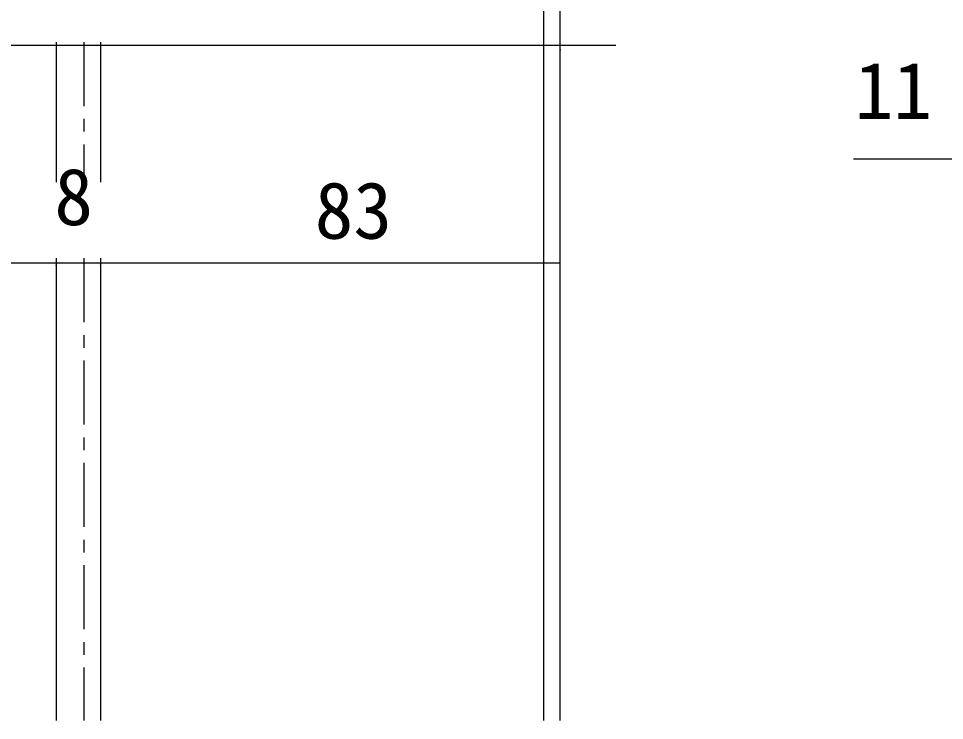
# Model space of a CAD drawing. Units: millimetres, scale not verified. Extents: x -800 to 800, y -554 to 554.
# Drawn here: x -405.4 to -238.3, y 166.6 to 293.3 of the extents above; entities that cross this region are included whole.
import ezdxf
from ezdxf.enums import TextEntityAlignment as Align

# ---------------------------------------------------------------- set-up
doc = ezdxf.new("R2010")
doc.units = ezdxf.units.MM
doc.header["$LTSCALE"] = 4
doc.linetypes.add('USER11', pattern=[4.619272, 2.886781, -0.577497, 0.577497, -0.577497])
doc.layers.add('2-0', color=7, linetype='Continuous', lineweight=25)
doc.styles.add('ＭＳ ゴシック', font='')
doc.styles.get('ＭＳ ゴシック').set_extended_font_data('MS Gothic')

msp = doc.modelspace()

# ---------------------------------------------------------------- linework, layer by layer
at = {"layer": '2-0'}
for p, q in [((-310.624, 250), (-310.624, 424.854)), ((-307.626, 250), (-307.626, 424.854)), ((-489.624, 288.508), (-297.625, 288.508)), ((-398.624, 289.046), (-398.624, 263.739)), ((-390.624, 289.046), (-390.624, 263.739)), ((-310.584, 287.64), (-310.584, 287.636)), ((-307.586, 287.64), (-307.585, 287.636)), ((-254.711, 267.943), (-136.767, 267.943)), ((-479.624, 249.205), (-307.626, 249.205)), ((-398.624, 249.999), (-398.624, 166.55)), ((-390.624, 249.999), (-390.624, 166.55)), ((-310.624, 166.551), (-310.624, 250)), ((-307.626, 166.551), (-307.626, 250)), ((-398.585, 248.686), (-398.585, 248.682)), ((-390.585, 248.686), (-390.584, 248.682))]:
    msp.add_line(p, q, dxfattribs=at)
at = {"layer": '2-0', "linetype": 'USER11'}
for p, q in [((-393.624, 289.046), (-393.624, 263.739)), ((-393.624, 249.999), (-393.624, 166.55))]:
    msp.add_line(p, q, dxfattribs=at)
at = {"layer": '2-0'}
for centre, radius, start, end in [((-310.629, 287.636), 0.0357, 176.86368, 183.13632), ((-310.629, 287.636), 0.0353, 164.31621, 170.33391), ((-310.631, 287.636), 0.0334, 170.33578, 176.68119), ((-310.624, 287.636), 0.0398, 182.98696, 188.83598), ((-310.624, 287.636), 0.0405, 188.83906, 194.52147), ((-310.627, 287.635), 0.0374, 158.61296, 164.3175), ((-310.623, 287.637), 0.0414, 194.52248, 200.03351), ((-310.625, 287.635), 0.0395, 153.18895, 158.61644), ((-310.622, 287.637), 0.0424, 200.03276, 205.384), ((-310.623, 287.634), 0.0415, 147.99327, 153.19382), ((-310.621, 287.637), 0.0432, 205.38184, 210.59811), ((-310.621, 287.638), 0.0439, 210.59491, 215.71121), ((-310.622, 287.633), 0.043, 142.96696, 147.99894), ((-310.621, 287.632), 0.0441, 138.04687, 142.97305), ((-310.62, 287.638), 0.0441, 215.70726, 220.76605), ((-310.621, 287.632), 0.0445, 133.16788, 138.05314), ((-310.621, 287.638), 0.044, 220.7616, 225.81061), ((-310.621, 287.632), 0.0443, 128.26434, 133.17417), ((-310.621, 287.637), 0.0433, 225.80588, 230.89625), ((-310.622, 287.633), 0.0434, 123.27096, 128.2705), ((-310.622, 287.636), 0.0422, 230.89146, 236.07603), ((-310.623, 287.635), 0.0407, 236.07148, 241.40286), ((-310.622, 287.634), 0.0419, 118.12406, 123.27677), ((-310.623, 287.636), 0.04, 112.76352, 118.12918), ((-310.623, 287.634), 0.039, 241.39893, 246.92682), ((-310.624, 287.638), 0.0379, 107.13619, 112.76742), ((-310.624, 287.632), 0.0371, 246.92406, 252.69157), ((-310.625, 287.64), 0.0358, 101.20105, 107.13811), ((-310.625, 287.63), 0.0352, 252.69067, 258.72916), ((-310.625, 287.642), 0.0339, 94.93645, 101.20006), ((-310.625, 287.628), 0.0336, 258.73093, 265.05365), ((-310.625, 287.641), 0.0349, 88.41011, 94.7463), ((-310.625, 287.63), 0.0349, 265.24313, 271.59418), ((-310.625, 287.633), 0.0427, 82.88488, 88.58275), ((-310.625, 287.637), 0.0425, 271.41494, 277.14461), ((-310.625, 287.633), 0.0421, 77.22644, 82.87995), ((-310.625, 287.636), 0.0415, 277.14969, 282.87773), ((-310.625, 287.634), 0.0418, 71.6405, 77.2228), ((-310.625, 287.636), 0.041, 282.88194, 288.57878), ((-310.625, 287.634), 0.0418, 66.1416, 71.63828), ((-310.625, 287.636), 0.0408, 288.58196, 294.22721), ((-310.625, 287.634), 0.0419, 60.73169, 66.14074), ((-310.625, 287.636), 0.0408, 294.22931, 299.81231), ((-310.625, 287.636), 0.0409, 299.81342, 305.33275), ((-310.625, 287.633), 0.0421, 55.40122, 60.73205), ((-310.625, 287.633), 0.0422, 50.13089, 55.4026), ((-310.625, 287.636), 0.0411, 305.33301, 310.79525), ((-310.625, 287.633), 0.0421, 44.89356, 50.13305), ((-310.625, 287.636), 0.0413, 310.7949, 316.21291), ((-310.625, 287.634), 0.0417, 39.65626, 44.89626), ((-310.625, 287.636), 0.0415, 316.21217, 321.60318), ((-310.624, 287.634), 0.0411, 34.3822, 39.65925), ((-310.625, 287.636), 0.0416, 321.60228, 326.98579), ((-310.624, 287.634), 0.0403, 29.03282, 34.38523), ((-310.625, 287.636), 0.0416, 326.98498, 332.38073), ((-310.623, 287.635), 0.0392, 23.5701, 29.03557), ((-310.625, 287.636), 0.0415, 332.38024, 337.80616), ((-310.622, 287.636), 0.0379, 17.95925, 23.5722), ((-310.625, 287.636), 0.0414, 337.80622, 343.27642), ((-310.62, 287.636), 0.0367, 12.1721, 17.96027), ((-310.625, 287.636), 0.0414, 343.27723, 348.80016), ((-310.619, 287.636), 0.0354, 6.19108, 12.17154), ((-310.625, 287.636), 0.0417, 354.38136, 0.00443), ((-310.625, 287.636), 0.0415, 348.80188, 354.37864), ((-307.633, 287.636), 0.0331, 162.85636, 169.31698), ((-307.634, 287.636), 0.0321, 176.5074, 183.4926), ((-307.63, 287.636), 0.0363, 183.3379, 189.76673), ((-307.635, 287.636), 0.0305, 169.32071, 176.29121), ((-307.628, 287.637), 0.0378, 189.77229, 195.88375), ((-307.63, 287.635), 0.0361, 156.89386, 162.85833), ((-307.626, 287.637), 0.0398, 195.88529, 201.66504), ((-307.627, 287.633), 0.0394, 151.3802, 156.89943), ((-307.624, 287.638), 0.042, 201.6634, 207.12718), ((-307.624, 287.632), 0.0427, 146.24145, 151.38775), ((-307.622, 287.639), 0.0442, 207.12325, 212.30908), ((-307.622, 287.63), 0.0455, 141.3938, 146.24994), ((-307.621, 287.64), 0.0461, 212.3036, 217.26483), ((-307.62, 287.641), 0.0474, 217.25828, 222.05856), ((-307.62, 287.629), 0.0477, 136.74963, 141.4027), ((-307.619, 287.628), 0.0489, 132.21986, 136.75878), ((-307.619, 287.641), 0.048, 222.0512, 226.76158), ((-307.619, 287.628), 0.0489, 127.71381, 132.22931), ((-307.619, 287.641), 0.0476, 226.75349, 231.45118), ((-307.62, 287.629), 0.0477, 123.13772, 127.72375), ((-307.62, 287.64), 0.0463, 231.44233, 236.21094), ((-307.621, 287.631), 0.0453, 118.39248, 123.14837), ((-307.622, 287.638), 0.044, 236.20122, 241.13163), ((-307.623, 287.634), 0.042, 113.37147, 118.40398), ((-307.623, 287.635), 0.0408, 241.12103, 246.31237), ((-307.624, 287.638), 0.0381, 107.95946, 113.38373), ((-307.624, 287.632), 0.0372, 246.30106, 251.86075), ((-307.626, 287.642), 0.0339, 102.03452, 107.97188), ((-307.626, 287.628), 0.0333, 251.84938, 257.89033), ((-307.626, 287.646), 0.0298, 95.47572, 102.04549), ((-307.626, 287.624), 0.0295, 257.88045, 264.51288), ((-307.627, 287.645), 0.03, 88.28722, 95.11772), ((-307.627, 287.625), 0.03, 264.87079, 271.7175), ((-307.627, 287.633), 0.0427, 82.88488, 88.58275), ((-307.627, 287.637), 0.0425, 271.41494, 277.14461), ((-307.627, 287.633), 0.0421, 77.22644, 82.87995), ((-307.627, 287.636), 0.0415, 277.14969, 282.87773), ((-307.627, 287.634), 0.0418, 71.6405, 77.2228), ((-307.627, 287.636), 0.041, 282.88194, 288.57878), ((-307.627, 287.634), 0.0418, 66.1416, 71.63828), ((-307.626, 287.636), 0.0408, 288.58196, 294.22721), ((-307.627, 287.634), 0.0419, 60.73169, 66.14074), ((-307.626, 287.636), 0.0408, 294.22931, 299.81231), ((-307.627, 287.636), 0.0409, 299.81342, 305.33275), ((-307.627, 287.633), 0.0421, 55.40122, 60.73205), ((-307.627, 287.633), 0.0422, 50.13089, 55.4026), ((-307.627, 287.636), 0.0411, 305.33301, 310.79525), ((-307.627, 287.633), 0.0421, 44.89356, 50.13305), ((-307.627, 287.636), 0.0413, 310.7949, 316.21291), ((-307.627, 287.636), 0.0415, 316.21217, 321.60318), ((-307.626, 287.634), 0.0417, 39.65626, 44.89626), ((-307.626, 287.634), 0.0411, 34.3822, 39.65925), ((-307.627, 287.636), 0.0416, 321.60228, 326.98579), ((-307.625, 287.634), 0.0403, 29.03282, 34.38523), ((-307.627, 287.636), 0.0416, 326.98498, 332.38073), ((-307.624, 287.635), 0.0392, 23.5701, 29.03557), ((-307.627, 287.636), 0.0415, 332.38024, 337.80616), ((-307.627, 287.636), 0.0414, 337.80622, 343.27642), ((-307.623, 287.636), 0.0379, 17.95925, 23.5722), ((-307.622, 287.636), 0.0367, 12.1721, 17.96027), ((-307.627, 287.636), 0.0414, 343.27723, 348.80016), ((-307.621, 287.636), 0.0354, 6.19108, 12.17154), ((-307.627, 287.636), 0.0417, 354.38136, 0.00443), ((-307.627, 287.636), 0.0415, 348.80188, 354.37864), ((-398.625, 248.682), 0.038, 165.79556, 171.35566), ((-398.626, 248.682), 0.0371, 171.35565, 177.07031), ((-398.621, 248.682), 0.0422, 177.27631, 182.72369), ((-398.616, 248.682), 0.0472, 182.51147, 187.63195), ((-398.618, 248.682), 0.0454, 187.63361, 192.83), ((-398.624, 248.682), 0.039, 160.37208, 165.79686), ((-398.619, 248.682), 0.0438, 192.83149, 198.09811), ((-398.621, 248.681), 0.0424, 198.09945, 203.43296), ((-398.623, 248.682), 0.0404, 149.81459, 155.05938), ((-398.623, 248.682), 0.0398, 155.0566, 160.3743), ((-398.622, 248.681), 0.0412, 203.4342, 208.83329), ((-398.623, 248.681), 0.0408, 144.60837, 149.81763), ((-398.623, 248.68), 0.0402, 208.83451, 214.29927), ((-398.623, 248.681), 0.0408, 139.39943, 144.6114), ((-398.623, 248.68), 0.0393, 214.30057, 219.83155), ((-398.623, 248.681), 0.0406, 134.15054, 139.40218), ((-398.624, 248.679), 0.0385, 219.83308, 225.43012), ((-398.623, 248.682), 0.0402, 128.82792, 134.15275), ((-398.624, 248.679), 0.038, 225.43203, 231.09297), ((-398.625, 248.679), 0.0376, 231.09537, 236.81468), ((-398.623, 248.682), 0.0396, 123.40354, 128.82929), ((-398.624, 248.683), 0.039, 117.85761, 123.40378), ((-398.625, 248.679), 0.0374, 236.81769, 242.58524), ((-398.624, 248.683), 0.0384, 112.18123, 117.85641), ((-398.625, 248.679), 0.0375, 242.58891, 248.38909), ((-398.625, 248.679), 0.0378, 248.39338, 254.20472), ((-398.624, 248.684), 0.0381, 106.37884, 112.17837), ((-398.624, 248.684), 0.038, 100.47, 106.37422), ((-398.624, 248.68), 0.0386, 254.20952, 260.00496), ((-398.624, 248.683), 0.0383, 94.48976, 100.46374), ((-398.624, 248.681), 0.0398, 260.01007, 265.75801), ((-398.624, 248.682), 0.04, 88.50703, 94.43576), ((-398.624, 248.683), 0.0423, 265.80473, 271.41362), ((-398.624, 248.68), 0.0417, 82.80007, 88.59449), ((-398.624, 248.685), 0.0437, 271.3167, 276.83993), ((-398.624, 248.682), 0.0398, 76.9289, 82.79287), ((-398.624, 248.682), 0.0409, 276.84498, 282.54058), ((-398.623, 248.68), 0.0388, 282.54653, 288.37448), ((-398.623, 248.683), 0.0386, 71.04126, 76.92195), ((-398.623, 248.684), 0.0379, 65.1842, 71.03512), ((-398.623, 248.679), 0.0374, 288.38102, 294.29682), ((-398.623, 248.684), 0.0377, 59.39458, 65.17927), ((-398.622, 248.678), 0.0365, 294.30354, 300.2611), ((-398.623, 248.684), 0.0378, 53.69692, 59.39107), ((-398.622, 248.677), 0.0361, 300.2676, 306.22226), ((-398.622, 248.677), 0.0361, 306.2282, 312.13952), ((-398.623, 248.683), 0.0381, 48.10283, 53.69484), ((-398.624, 248.683), 0.0386, 42.61192, 48.10205), ((-398.622, 248.678), 0.0366, 312.14464, 317.97846), ((-398.624, 248.683), 0.0391, 37.21349, 42.61221), ((-398.623, 248.678), 0.0374, 317.98264, 323.71218), ((-398.624, 248.683), 0.0395, 31.88886, 37.21461), ((-398.624, 248.679), 0.0386, 323.71541, 329.32146), ((-398.625, 248.682), 0.0398, 26.61361, 31.89052), ((-398.625, 248.68), 0.0401, 329.32382, 334.79416), ((-398.625, 248.682), 0.04, 21.35991, 26.61555), ((-398.627, 248.681), 0.0418, 334.79579, 340.12406), ((-398.625, 248.682), 0.04, 16.09871, 21.36188), ((-398.629, 248.681), 0.0438, 340.12512, 345.3095), ((-398.625, 248.682), 0.0398, 10.80178, 16.10046), ((-398.634, 248.682), 0.0486, 350.35231, 355.25483), ((-398.631, 248.682), 0.0461, 345.31014, 350.35196), ((-398.624, 248.682), 0.0394, 5.44384, 10.80304), ((-398.636, 248.682), 0.0514, 355.255, 0.02234), ((-390.632, 248.682), 0.0332, 170.2859, 176.67896), ((-390.628, 248.682), 0.0373, 176.92133, 183.07867), ((-390.623, 248.682), 0.0422, 182.84693, 188.57941), ((-390.624, 248.682), 0.0414, 188.5843, 194.30697), ((-390.63, 248.682), 0.0348, 164.17417, 170.28333), ((-390.624, 248.682), 0.0409, 194.31093, 199.99641), ((-390.627, 248.681), 0.0385, 152.75983, 158.34394), ((-390.628, 248.682), 0.0366, 158.34157, 164.17447), ((-390.624, 248.682), 0.0408, 199.99931, 205.62963), ((-390.625, 248.68), 0.0403, 147.38749, 152.76352), ((-390.624, 248.682), 0.0408, 205.63146, 211.19835), ((-390.624, 248.679), 0.0419, 142.17553, 147.39193), ((-390.624, 248.682), 0.041, 211.19922, 216.70339), ((-390.623, 248.679), 0.0431, 137.07134, 142.18028), ((-390.624, 248.682), 0.0412, 216.70348, 222.15325), ((-390.624, 248.683), 0.0414, 222.15277, 227.5623), ((-390.622, 248.678), 0.0438, 132.02165, 137.07611), ((-390.622, 248.678), 0.0441, 126.97448, 132.0262), ((-390.624, 248.683), 0.0415, 227.56149, 232.94876), ((-390.622, 248.678), 0.044, 121.88088, 126.97858), ((-390.623, 248.683), 0.0416, 232.94786, 238.33262), ((-390.622, 248.678), 0.0434, 116.69663, 121.88429), ((-390.623, 248.683), 0.0416, 238.33186, 243.73359), ((-390.623, 248.679), 0.0426, 111.38436, 116.69908), ((-390.624, 248.683), 0.0415, 243.73322, 249.16907), ((-390.624, 248.682), 0.0414, 249.1693, 254.65215), ((-390.623, 248.68), 0.0417, 105.91607, 111.3855), ((-390.624, 248.682), 0.0414, 254.65318, 260.18978), ((-390.623, 248.681), 0.0407, 100.27621, 105.91553), ((-390.624, 248.683), 0.0415, 260.19175, 265.78114), ((-390.623, 248.682), 0.04, 94.46486, 100.27367), ((-390.624, 248.683), 0.0385, 88.48728, 94.5181), ((-390.624, 248.682), 0.0407, 265.72709, 271.43209), ((-390.624, 248.686), 0.0358, 82.21934, 88.42088), ((-390.624, 248.679), 0.0375, 271.47986, 277.39208), ((-390.624, 248.685), 0.0364, 76.19061, 82.21372), ((-390.624, 248.678), 0.0374, 277.39636, 283.25114), ((-390.624, 248.684), 0.0374, 70.3655, 76.1876), ((-390.624, 248.679), 0.0376, 283.25423, 289.03307), ((-390.624, 248.679), 0.0379, 289.03502, 294.72976), ((-390.624, 248.683), 0.0386, 64.74529, 70.3648), ((-390.625, 248.682), 0.0398, 59.3136, 64.74646), ((-390.624, 248.679), 0.0384, 294.73073, 300.34235), ((-390.625, 248.681), 0.0409, 54.04063, 59.31618), ((-390.624, 248.68), 0.0389, 300.34256, 305.87935), ((-390.626, 248.68), 0.0418, 48.88699, 54.04417), ((-390.624, 248.68), 0.0395, 305.87905, 311.35446), ((-390.625, 248.681), 0.04, 311.35392, 316.7843), ((-390.626, 248.68), 0.0424, 43.80703, 48.89116), ((-390.626, 248.68), 0.0425, 38.75124, 43.81155), ((-390.625, 248.681), 0.0405, 316.78375, 322.18625), ((-390.626, 248.68), 0.0422, 33.66826, 38.75586), ((-390.625, 248.681), 0.0409, 322.18591, 327.57641), ((-390.625, 248.68), 0.0414, 28.50667, 33.67276), ((-390.626, 248.682), 0.0413, 327.57648, 332.96782), ((-390.624, 248.681), 0.0403, 23.21692, 28.51076), ((-390.626, 248.682), 0.0418, 332.96846, 338.36886), ((-390.627, 248.682), 0.0424, 338.37019, 343.78199), ((-390.623, 248.682), 0.0389, 17.75386, 23.22023), ((-390.628, 248.682), 0.0431, 343.78405, 349.20286), ((-390.622, 248.682), 0.0374, 12.08013, 17.75592), ((-390.62, 248.682), 0.0359, 6.17058, 12.08035), ((-390.63, 248.682), 0.0455, 354.62341, 0.0151), ((-390.628, 248.682), 0.0441, 349.20565, 354.62)]:
    msp.add_arc(centre, radius, start, end, dxfattribs=at)

# ---------------------------------------------------------------- texts
at = {"layer": '2-0', "style": 'ＭＳ ゴシック'}
for s, p in [('11', (-254.48, 272.071)), ('8', (-398.96, 252.915)), ('83', (-351.954, 250.455))]:
    msp.add_text(s, height=10.26, dxfattribs=at).set_placement(p, align=Align.BOTTOM_LEFT)

doc.saveas('drawing.dxf')
